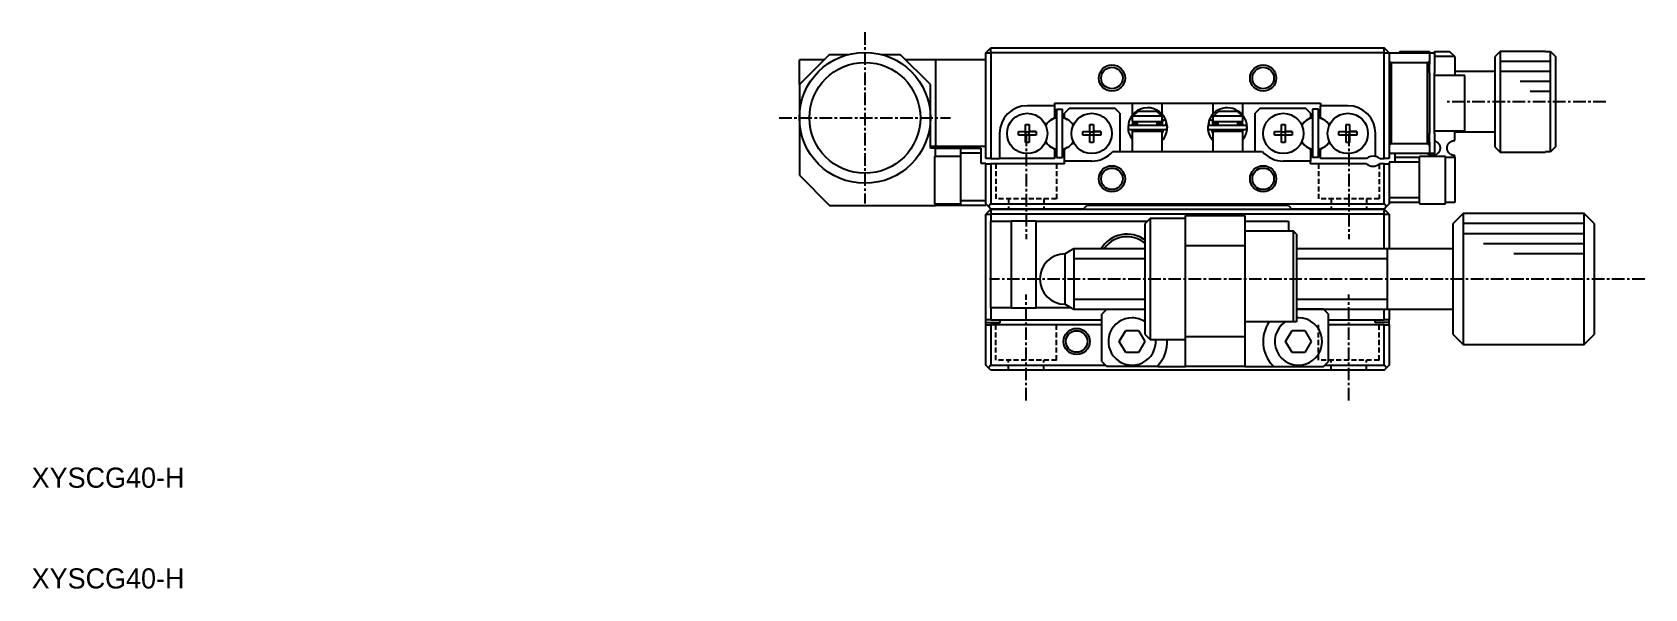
# Model space of a CAD drawing. Extents: x 10 to 345, y 10 to 214.
# Drawn here: x 10.1 to 170, y 10 to 65.2 of the extents above; entities that cross this region are included whole.
import ezdxf

# ---------------------------------------------------------------- set-up
doc = ezdxf.new("R2010")
doc.units = 0
doc.linetypes.add('CENTER', pattern=[2, 1.25, -0.25, 0.25, -0.25])
doc.linetypes.add('DASHED', pattern=[0.75, 0.5, -0.25])
doc.layers.get('0').update_dxf_attribs({"linetype": 'CONTINUOUS'})
doc.layers.add('CENTER', color=1, linetype='CENTER')
doc.styles.get("Standard").update_dxf_attribs({"font": 'FGP教科書体NT-M'})

msp = doc.modelspace()

# ---------------------------------------------------------------- linework, layer by layer
at = {"color": 7, "linetype": 'CONTINUOUS'}
for p, q in [((89.15, 63.02), (86.15, 60.02)), ((86.15, 60.02), (86.15, 62.47)), ((88.6, 62.47), (86.15, 62.47)), ((89.15, 63.02), (91.05, 63.02)), ((94.25, 63.02), (96.15, 63.02)), ((99.15, 60.02), (96.15, 63.02)), ((99.65, 62.47), (96.7, 62.47)), ((99.65, 62.47), (99.65, 53.87)), ((104.65, 62.47), (99.65, 62.47)), ((104.65, 63.17), (105.15, 63.67)), ((104.65, 63.17), (105.15, 63.17)), ((104.65, 52.67), (104.65, 63.17)), ((105.15, 63.17), (105.15, 63.67)), ((105.15, 63.67), (144.15, 63.67)), ((105.15, 63.17), (105.15, 52.67)), ((144.15, 63.17), (105.15, 63.17)), ((144.15, 63.17), (144.15, 63.67)), ((144.65, 63.17), (144.15, 63.67)), ((144.15, 52.67), (144.15, 63.17)), ((144.15, 63.17), (144.65, 63.17)), ((144.65, 63.17), (148.65, 63.17)), ((144.65, 63.17), (144.65, 52.67)), ((145.75, 63.32), (145.6, 63.17)), ((145.75, 63.32), (148.65, 63.32)), ((148.65, 63.32), (148.65, 63.17)), ((148.65, 63.17), (148.65, 62.37)), ((148.65, 63.17), (149.15, 63.17)), ((149.15, 63.32), (150.65, 63.32)), ((149.15, 63.17), (149.15, 63.32)), ((149.15, 63.17), (149.15, 61.17)), ((151.15, 62.82), (149.15, 62.82)), ((151.15, 62.82), (150.65, 63.32)), ((151.15, 62.82), (151.15, 60.92)), ((155.65, 63.32), (155.15, 62.82)), ((155.15, 53.82), (155.15, 62.82)), ((155.65, 63.32), (155.65, 53.32)), ((160.15, 63.32), (155.65, 63.32)), ((160.15, 63.32), (160.15, 63.3)), ((160.15, 63.3), (160.65, 63.3)), ((160.65, 53.33), (160.65, 63.3)), ((160.65, 63.3), (161.15, 62.8)), ((161.15, 62.8), (161.15, 53.84)), ((144.65, 62.37), (144.85, 62.17)), ((144.85, 62.17), (144.85, 54.17)), ((148.45, 62.17), (144.85, 62.17)), ((148.45, 62.17), (148.65, 62.37)), ((148.45, 54.17), (148.45, 62.17)), ((148.65, 62.37), (148.65, 62.04)), ((148.65, 62.04), (148.65, 62.37)), ((148.65, 61.17), (148.65, 62.04)), ((148.65, 61.17), (148.65, 55.17)), ((149.15, 55.17), (149.15, 61.17)), ((152.15, 60.92), (149.15, 60.92)), ((155.15, 61.32), (151.15, 61.32)), ((152.15, 55.42), (152.15, 60.92)), ((86.15, 60.02), (86.15, 56.72)), ((99.15, 56.72), (99.15, 60.02)), ((111.45, 57.92), (108.75, 57.92)), ((111.45, 58.17), (137.85, 58.17)), ((111.45, 58.17), (111.45, 57.92)), ((111.45, 57.92), (111.45, 56.72)), ((112.95, 57.67), (112.45, 57.17)), ((112.95, 57.67), (117.45, 57.67)), ((117.95, 57.17), (117.45, 57.67)), ((119.15, 58.17), (119.15, 56.96)), ((122.15, 57.07), (122.15, 58.17)), ((127.15, 58.17), (127.15, 57.07)), ((130.15, 56.96), (130.15, 58.17)), ((131.85, 57.67), (131.35, 57.17)), ((131.85, 57.67), (136.35, 57.67)), ((136.85, 57.17), (136.35, 57.67)), ((137.85, 58.17), (137.85, 57.92)), ((140.55, 57.92), (137.85, 57.92)), ((137.85, 56.72), (137.85, 57.92)), ((86.15, 56.72), (86.15, 51.02)), ((99.15, 53.72), (99.15, 56.72)), ((108.57, 56.05), (108.93, 56.05)), ((108.57, 55.35), (108.57, 56.05)), ((108.93, 56.05), (108.93, 55.35)), ((111.19, 56.57), (111.45, 56.72)), ((111.65, 57.57), (112.25, 57.57)), ((111.65, 57.57), (111.65, 52.77)), ((112.25, 52.77), (112.25, 57.57)), ((112.45, 56.72), (112.45, 57.17)), ((112.45, 56.72), (112.71, 56.57)), ((114.97, 56.05), (115.33, 56.05)), ((114.97, 55.35), (114.97, 56.05)), ((115.33, 56.05), (115.33, 55.35)), ((117.95, 57.17), (117.95, 53.37)), ((118.9, 56.54), (118.88, 56.48)), ((118.91, 56.54), (118.91, 56.55)), ((119.21, 56.87), (119.15, 56.87)), ((119.15, 56.87), (119.15, 56.37)), ((119.15, 56.37), (122.15, 56.37)), ((119.16, 55.97), (119.27, 56.37)), ((119.21, 56.87), (119.74, 57.37)), ((122.1, 56.87), (119.21, 56.87)), ((119.25, 56.32), (119.26, 56.33)), ((119.25, 56.3), (119.25, 56.32)), ((119.25, 56.29), (119.25, 56.3)), ((119.25, 56.27), (119.25, 56.29)), ((119.25, 56.26), (119.25, 56.27)), ((119.25, 56.24), (119.25, 56.26)), ((119.25, 56.23), (119.25, 56.24)), ((119.25, 56.21), (119.25, 56.23)), ((119.26, 56.2), (119.25, 56.21)), ((119.26, 56.36), (119.27, 56.37)), ((119.26, 56.35), (119.26, 56.36)), ((119.26, 56.33), (119.26, 56.35)), ((119.26, 56.19), (119.26, 56.2)), ((119.27, 56.17), (119.26, 56.19)), ((119.27, 56.37), (119.27, 56.38)), ((119.27, 56.17), (119.65, 56.17)), ((119.27, 56.16), (119.27, 56.17)), ((119.28, 56.14), (119.27, 56.16)), ((119.28, 56.13), (119.28, 56.14)), ((119.29, 56.12), (119.28, 56.13)), ((119.3, 56.11), (119.29, 56.12)), ((119.31, 56.09), (119.3, 56.11)), ((119.32, 56.08), (119.31, 56.09)), ((119.33, 56.07), (119.32, 56.08)), ((119.34, 56.06), (119.33, 56.07)), ((119.35, 56.05), (119.34, 56.06)), ((119.36, 56.04), (119.35, 56.05)), ((119.37, 56.03), (119.36, 56.04)), ((119.38, 56.02), (119.37, 56.03)), ((119.4, 56.02), (119.38, 56.02)), ((119.41, 56.01), (119.4, 56.02)), ((119.42, 56), (119.41, 56.01)), ((119.44, 56), (119.42, 56)), ((119.45, 55.99), (119.44, 56)), ((119.46, 55.99), (119.45, 55.99)), ((119.48, 55.98), (119.46, 55.99)), ((119.49, 55.98), (119.48, 55.98)), ((119.51, 55.98), (119.49, 55.98)), ((119.65, 56.37), (119.65, 55.97)), ((119.74, 57.37), (121.57, 57.37)), ((121.57, 57.37), (122.1, 56.87)), ((121.65, 55.97), (121.65, 56.37)), ((121.65, 56.17), (122.13, 56.17)), ((121.91, 55.98), (121.9, 55.98)), ((121.93, 55.99), (121.91, 55.98)), ((121.94, 55.99), (121.93, 55.99)), ((121.95, 55.99), (121.94, 55.99)), ((121.97, 56), (121.95, 55.99)), ((121.98, 56.01), (121.97, 56)), ((121.99, 56.01), (121.98, 56.01)), ((122.01, 56.02), (121.99, 56.01)), ((122.02, 56.03), (122.01, 56.02)), ((122.03, 56.04), (122.02, 56.03)), ((122.04, 56.05), (122.03, 56.04)), ((122.05, 56.06), (122.04, 56.05)), ((122.06, 56.07), (122.05, 56.06)), ((122.07, 56.08), (122.06, 56.07)), ((122.08, 56.09), (122.07, 56.08)), ((122.09, 56.1), (122.08, 56.09)), ((122.1, 56.11), (122.09, 56.1)), ((122.15, 56.87), (122.1, 56.87)), ((122.11, 56.12), (122.1, 56.11)), ((122.12, 56.14), (122.11, 56.12)), ((122.13, 56.16), (122.12, 56.15)), ((122.12, 56.15), (122.12, 56.14)), ((122.13, 56.38), (122.13, 56.37)), ((122.13, 56.37), (122.14, 56.35)), ((122.14, 56.19), (122.13, 56.18)), ((122.13, 56.18), (122.13, 56.16)), ((122.14, 56.35), (122.14, 56.34)), ((122.14, 56.34), (122.14, 56.33)), ((122.14, 56.33), (122.15, 56.31)), ((122.15, 56.24), (122.14, 56.22)), ((122.14, 56.22), (122.14, 56.21)), ((122.14, 56.21), (122.14, 56.19)), ((122.15, 57.07), (122.15, 57.07)), ((122.15, 56.37), (122.15, 56.87)), ((122.25, 56.48), (122.15, 56.42)), ((122.15, 56.41), (122.16, 56.42)), ((122.15, 56.31), (122.15, 56.3)), ((122.15, 56.3), (122.15, 56.28)), ((122.15, 56.28), (122.15, 56.27)), ((122.15, 56.27), (122.15, 56.25)), ((122.15, 56.25), (122.15, 56.24)), ((122.16, 56.42), (122.17, 56.42)), ((122.17, 56.42), (122.18, 56.43)), ((122.18, 56.43), (122.19, 56.44)), ((122.19, 56.44), (122.2, 56.44)), ((122.2, 56.44), (122.22, 56.45)), ((122.22, 56.45), (122.23, 56.46)), ((122.23, 56.46), (122.24, 56.46)), ((122.24, 56.46), (122.26, 56.47)), ((122.49, 56.55), (122.25, 56.48)), ((122.26, 56.47), (122.27, 56.48)), ((122.27, 56.48), (122.29, 56.48)), ((122.29, 56.48), (122.3, 56.49)), ((122.3, 56.49), (122.32, 56.5)), ((122.32, 56.5), (122.34, 56.5)), ((122.34, 56.5), (122.35, 56.51)), ((122.35, 56.51), (122.37, 56.51)), ((122.37, 56.51), (122.38, 56.52)), ((122.38, 56.52), (122.39, 56.52)), ((122.39, 56.52), (122.41, 56.53)), ((122.41, 56.53), (122.42, 56.53)), ((122.42, 56.53), (122.43, 56.53)), ((122.43, 56.53), (122.44, 56.54)), ((122.44, 56.54), (122.45, 56.54)), ((122.45, 56.54), (122.46, 56.54)), ((122.46, 56.54), (122.47, 56.54)), ((122.47, 56.54), (122.48, 56.54)), ((122.48, 56.54), (122.48, 56.54)), ((122.48, 56.54), (122.49, 56.54)), ((122.48, 55.97), (122.49, 55.98)), ((122.49, 56.54), (122.49, 56.54)), ((122.49, 56.54), (122.49, 56.54)), ((122.49, 56.54), (122.49, 56.54)), ((122.5, 56.52), (122.49, 56.54)), ((122.49, 55.98), (122.5, 56.02)), ((122.51, 56.49), (122.5, 56.52)), ((122.5, 56.02), (122.51, 56.05)), ((122.52, 56.46), (122.51, 56.49)), ((122.65, 55.8), (122.51, 56.48)), ((122.51, 56.05), (122.52, 56.08)), ((122.53, 56.42), (122.52, 56.46)), ((122.52, 56.08), (122.53, 56.11)), ((122.54, 56.39), (122.53, 56.42)), ((122.53, 56.11), (122.54, 56.15)), ((122.54, 56.35), (122.54, 56.39)), ((122.55, 56.32), (122.54, 56.35)), ((122.54, 56.18), (122.55, 56.22)), ((122.54, 56.15), (122.54, 56.18)), ((122.55, 56.29), (122.55, 56.32)), ((122.55, 56.25), (122.55, 56.29)), ((122.55, 56.22), (122.55, 56.25)), ((126.79, 56.49), (126.66, 55.8)), ((126.77, 56.41), (126.76, 56.38)), ((126.76, 56.38), (126.76, 56.34)), ((126.76, 56.34), (126.76, 56.31)), ((126.76, 56.31), (126.76, 56.27)), ((126.76, 56.27), (126.76, 56.24)), ((126.76, 56.24), (126.76, 56.2)), ((126.76, 56.2), (126.76, 56.17)), ((126.76, 56.17), (126.77, 56.14)), ((126.78, 56.44), (126.77, 56.41)), ((126.77, 56.14), (126.78, 56.1)), ((126.79, 56.48), (126.78, 56.44)), ((126.78, 56.1), (126.79, 56.07)), ((126.8, 56.51), (126.79, 56.48)), ((126.79, 56.07), (126.8, 56.04)), ((126.81, 56.54), (126.8, 56.51)), ((126.8, 56.04), (126.81, 56)), ((126.82, 56.55), (126.81, 56.54)), ((126.82, 56.54), (126.81, 56.54)), ((126.81, 56.54), (126.81, 56.54)), ((126.81, 56.54), (126.81, 56.54)), ((126.81, 56), (126.82, 55.97)), ((126.82, 56.55), (127.05, 56.48)), ((126.83, 56.54), (126.82, 56.54)), ((126.82, 56.54), (126.82, 56.54)), ((126.84, 56.54), (126.83, 56.54)), ((126.83, 56.54), (126.83, 56.54)), ((126.85, 56.54), (126.84, 56.54)), ((126.86, 56.54), (126.85, 56.54)), ((126.87, 56.53), (126.86, 56.54)), ((126.88, 56.53), (126.87, 56.53)), ((126.9, 56.53), (126.88, 56.53)), ((126.91, 56.52), (126.9, 56.53)), ((126.92, 56.52), (126.91, 56.52)), ((126.94, 56.51), (126.92, 56.52)), ((126.95, 56.51), (126.94, 56.51)), ((126.97, 56.5), (126.95, 56.51)), ((126.98, 56.5), (126.97, 56.5)), ((127, 56.49), (126.98, 56.5)), ((127.01, 56.48), (127, 56.49)), ((127.03, 56.48), (127.01, 56.48)), ((127.04, 56.47), (127.03, 56.48)), ((127.06, 56.46), (127.04, 56.47)), ((127.05, 56.48), (127.15, 56.42)), ((127.07, 56.46), (127.06, 56.46)), ((127.09, 56.45), (127.07, 56.46)), ((127.1, 56.44), (127.09, 56.45)), ((127.11, 56.44), (127.1, 56.44)), ((127.12, 56.43), (127.11, 56.44)), ((127.13, 56.42), (127.12, 56.43)), ((127.14, 56.42), (127.13, 56.42)), ((127.15, 56.41), (127.14, 56.42)), ((127.15, 57.07), (127.15, 57.07)), ((127.21, 56.87), (127.15, 56.87)), ((127.15, 56.87), (127.15, 56.37)), ((127.15, 56.37), (130.15, 56.37)), ((127.16, 56.33), (127.17, 56.35)), ((127.16, 56.32), (127.16, 56.33)), ((127.16, 56.3), (127.16, 56.32)), ((127.16, 56.29), (127.16, 56.3)), ((127.16, 56.27), (127.16, 56.29)), ((127.16, 56.26), (127.16, 56.27)), ((127.16, 56.24), (127.16, 56.26)), ((127.16, 56.23), (127.16, 56.24)), ((127.16, 56.21), (127.16, 56.23)), ((127.16, 56.2), (127.16, 56.21)), ((127.17, 56.19), (127.16, 56.2)), ((127.17, 56.36), (127.18, 56.37)), ((127.17, 56.35), (127.17, 56.36)), ((127.17, 56.17), (127.17, 56.19)), ((127.17, 56.17), (127.65, 56.17)), ((127.18, 56.16), (127.17, 56.17)), ((127.18, 56.38), (127.19, 56.4)), ((127.18, 56.37), (127.18, 56.38)), ((127.18, 56.14), (127.18, 56.16)), ((127.19, 56.13), (127.18, 56.14)), ((127.2, 56.12), (127.19, 56.13)), ((127.21, 56.11), (127.2, 56.12)), ((127.21, 56.87), (127.74, 57.37)), ((130.1, 56.87), (127.21, 56.87)), ((127.21, 56.09), (127.21, 56.11)), ((127.22, 56.08), (127.21, 56.09)), ((127.23, 56.07), (127.22, 56.08)), ((127.24, 56.06), (127.23, 56.07)), ((127.25, 56.05), (127.24, 56.06)), ((127.27, 56.04), (127.25, 56.05)), ((127.28, 56.03), (127.27, 56.04)), ((127.29, 56.02), (127.28, 56.03)), ((127.3, 56.02), (127.29, 56.02)), ((127.31, 56.01), (127.3, 56.02)), ((127.33, 56), (127.31, 56.01)), ((127.34, 56), (127.33, 56)), ((127.36, 55.99), (127.34, 56)), ((127.37, 55.99), (127.36, 55.99)), ((127.38, 55.98), (127.37, 55.99)), ((127.4, 55.98), (127.38, 55.98)), ((127.41, 55.98), (127.4, 55.98)), ((127.65, 56.37), (127.65, 55.97)), ((127.74, 57.37), (129.57, 57.37)), ((129.57, 57.37), (130.1, 56.87)), ((129.65, 55.97), (129.65, 56.37)), ((129.65, 56.17), (130.04, 56.17)), ((129.82, 55.98), (129.8, 55.98)), ((129.83, 55.99), (129.82, 55.98)), ((129.85, 55.99), (129.83, 55.99)), ((129.86, 55.99), (129.85, 55.99)), ((129.87, 56), (129.86, 55.99)), ((129.89, 56.01), (129.87, 56)), ((129.9, 56.01), (129.89, 56.01)), ((129.91, 56.02), (129.9, 56.01)), ((129.93, 56.03), (129.91, 56.02)), ((129.94, 56.04), (129.93, 56.03)), ((129.95, 56.05), (129.94, 56.04)), ((129.96, 56.06), (129.95, 56.05)), ((129.97, 56.07), (129.96, 56.06)), ((129.98, 56.08), (129.97, 56.07)), ((129.99, 56.09), (129.98, 56.08)), ((130, 56.1), (129.99, 56.09)), ((130.01, 56.11), (130, 56.1)), ((130.02, 56.12), (130.01, 56.11)), ((130.03, 56.15), (130.02, 56.14)), ((130.02, 56.14), (130.02, 56.12)), ((130.03, 56.38), (130.04, 56.37)), ((130.04, 56.18), (130.03, 56.16)), ((130.03, 56.16), (130.03, 56.15)), ((130.04, 56.37), (130.14, 55.97)), ((130.04, 56.37), (130.04, 56.35)), ((130.04, 56.35), (130.05, 56.34)), ((130.05, 56.21), (130.04, 56.19)), ((130.04, 56.19), (130.04, 56.18)), ((130.05, 56.34), (130.05, 56.33)), ((130.05, 56.33), (130.05, 56.31)), ((130.05, 56.31), (130.05, 56.3)), ((130.05, 56.3), (130.05, 56.28)), ((130.05, 56.28), (130.05, 56.27)), ((130.05, 56.27), (130.05, 56.25)), ((130.05, 56.25), (130.05, 56.24)), ((130.05, 56.24), (130.05, 56.22)), ((130.05, 56.22), (130.05, 56.21)), ((130.15, 56.87), (130.1, 56.87)), ((130.15, 56.96), (130.15, 56.96)), ((130.15, 56.96), (130.15, 56.96)), ((130.15, 56.37), (130.15, 56.87)), ((130.39, 56.54), (130.39, 56.55)), ((130.42, 56.48), (130.4, 56.54)), ((131.35, 53.37), (131.35, 57.17)), ((133.97, 56.05), (134.33, 56.05)), ((133.97, 55.35), (133.97, 56.05)), ((134.33, 56.05), (134.33, 55.35)), ((136.85, 56.72), (136.59, 56.57)), ((136.85, 57.17), (136.85, 56.72)), ((137.05, 57.57), (137.05, 52.77)), ((137.65, 57.57), (137.05, 57.57)), ((137.65, 52.77), (137.65, 57.57)), ((138.11, 56.57), (137.85, 56.72)), ((140.37, 56.05), (140.73, 56.05)), ((140.37, 55.35), (140.37, 56.05)), ((140.73, 56.05), (140.73, 55.35)), ((106, 55.17), (106, 52.67)), ((107.87, 55.35), (108.57, 55.35)), ((107.87, 54.99), (107.87, 55.35)), ((107.87, 55.35), (108.57, 55.35)), ((108.57, 54.99), (107.87, 54.99)), ((108.58, 55.34), (108.57, 55.35)), ((108.58, 55), (108.57, 54.99)), ((108.57, 54.28), (108.57, 54.99)), ((108.58, 55), (108.58, 55.34)), ((108.58, 55.34), (108.92, 55.34)), ((108.92, 55), (108.58, 55)), ((108.92, 55.34), (108.93, 55.35)), ((108.92, 55.34), (108.92, 55)), ((108.92, 55), (108.93, 54.99)), ((108.93, 55.35), (109.64, 55.35)), ((109.64, 55.35), (108.93, 55.35)), ((108.93, 54.99), (108.93, 54.28)), ((109.64, 54.99), (108.93, 54.99)), ((109.64, 55.35), (109.64, 54.99)), ((114.27, 55.35), (114.97, 55.35)), ((114.27, 54.99), (114.27, 55.35)), ((114.27, 55.35), (114.97, 55.35)), ((114.97, 54.99), (114.27, 54.99)), ((114.98, 55.34), (114.97, 55.35)), ((114.98, 55), (114.97, 54.99)), ((114.97, 54.28), (114.97, 54.99)), ((114.98, 55), (114.98, 55.34)), ((114.98, 55.34), (115.32, 55.34)), ((115.32, 55), (114.98, 55)), ((115.32, 55.34), (115.33, 55.35)), ((115.32, 55.34), (115.32, 55)), ((115.32, 55), (115.33, 54.99)), ((115.33, 55.35), (116.04, 55.35)), ((116.04, 55.35), (115.33, 55.35)), ((115.33, 54.99), (115.33, 54.28)), ((116.04, 54.99), (115.33, 54.99)), ((116.04, 55.35), (116.04, 54.99)), ((122.45, 55.97), (118.95, 55.97)), ((118.95, 55.57), (122.45, 55.57)), ((122.15, 55.37), (119.15, 55.37)), ((119.15, 55.37), (119.15, 53.37)), ((119.2, 55.37), (119.16, 55.57)), ((119.52, 55.98), (119.51, 55.98)), ((119.54, 55.98), (119.52, 55.98)), ((119.55, 55.97), (119.54, 55.98)), ((119.65, 55.57), (119.65, 55.37)), ((121.65, 55.37), (121.65, 55.57)), ((121.87, 55.98), (121.85, 55.97)), ((121.85, 55.97), (121.85, 55.97)), ((121.88, 55.98), (121.87, 55.98)), ((121.9, 55.98), (121.88, 55.98)), ((122.15, 53.37), (122.15, 55.37)), ((122.19, 55.35), (122.15, 55.23)), ((122.24, 55.57), (122.19, 55.35)), ((130.35, 55.97), (126.85, 55.97)), ((126.85, 55.57), (130.35, 55.57)), ((127.12, 55.34), (127.07, 55.57)), ((127.15, 55.23), (127.12, 55.34)), ((130.15, 55.37), (127.15, 55.37)), ((127.15, 55.37), (127.15, 53.37)), ((127.43, 55.98), (127.41, 55.98)), ((127.44, 55.98), (127.43, 55.98)), ((127.46, 55.97), (127.44, 55.98)), ((127.65, 55.57), (127.65, 55.37)), ((129.65, 55.37), (129.65, 55.57)), ((129.76, 55.97), (129.75, 55.97)), ((129.77, 55.98), (129.76, 55.97)), ((129.79, 55.98), (129.77, 55.98)), ((129.8, 55.98), (129.79, 55.98)), ((130.14, 55.57), (130.1, 55.37)), ((130.15, 53.37), (130.15, 55.37)), ((133.27, 55.35), (133.97, 55.35)), ((133.27, 54.99), (133.27, 55.35)), ((133.27, 55.35), (133.97, 55.35)), ((133.97, 54.99), (133.27, 54.99)), ((133.98, 55.34), (133.97, 55.35)), ((133.98, 55), (133.97, 54.99)), ((133.97, 54.28), (133.97, 54.99)), ((133.98, 55), (133.98, 55.34)), ((133.98, 55.34), (134.32, 55.34)), ((134.32, 55), (133.98, 55)), ((134.32, 55.34), (134.33, 55.35)), ((134.32, 55.34), (134.32, 55)), ((134.32, 55), (134.33, 54.99)), ((134.33, 55.35), (135.04, 55.35)), ((135.04, 55.35), (134.33, 55.35)), ((134.33, 54.99), (134.33, 54.28)), ((135.04, 54.99), (134.33, 54.99)), ((135.04, 55.35), (135.04, 54.99)), ((139.67, 55.35), (140.37, 55.35)), ((139.67, 54.99), (139.67, 55.35)), ((139.67, 55.35), (140.37, 55.35)), ((140.37, 54.99), (139.67, 54.99)), ((140.38, 55.34), (140.37, 55.35)), ((140.38, 55), (140.37, 54.99)), ((140.37, 54.28), (140.37, 54.99)), ((140.38, 55), (140.38, 55.34)), ((140.38, 55.34), (140.72, 55.34)), ((140.72, 55), (140.38, 55)), ((140.72, 55.34), (140.73, 55.35)), ((140.72, 55.34), (140.72, 55)), ((140.72, 55), (140.73, 54.99)), ((140.73, 55.35), (141.44, 55.35)), ((141.44, 55.35), (140.73, 55.35)), ((140.73, 54.99), (140.73, 54.28)), ((141.44, 54.99), (140.73, 54.99)), ((141.44, 55.35), (141.44, 54.99)), ((143.3, 52.89), (143.3, 55.17)), ((148.65, 54.3), (148.65, 55.17)), ((149.15, 55.42), (152.15, 55.42)), ((149.15, 55.17), (149.15, 53.17)), ((149.15, 54.44), (149.18, 54.43)), ((149.18, 54.43), (149.21, 54.42)), ((149.21, 54.42), (149.23, 54.41)), ((149.23, 54.41), (149.26, 54.4)), ((149.26, 54.4), (149.29, 54.39)), ((149.29, 54.39), (149.31, 54.38)), ((150.78, 54.37), (150.81, 54.39)), ((150.81, 54.39), (150.84, 54.4)), ((150.84, 54.4), (150.86, 54.41)), ((150.86, 54.41), (150.89, 54.42)), ((150.89, 54.42), (150.92, 54.43)), ((150.92, 54.43), (150.95, 54.44)), ((150.95, 54.44), (150.98, 54.45)), ((150.98, 54.45), (151.02, 54.46)), ((151.02, 54.46), (151.05, 54.46)), ((151.05, 54.46), (151.08, 54.47)), ((151.08, 54.47), (151.12, 54.47)), ((151.12, 54.47), (151.15, 54.47)), ((151.15, 54.47), (151.15, 55.42)), ((151.15, 55.32), (155.15, 55.32)), ((99.65, 53.87), (99.15, 53.87)), ((99.65, 53.72), (99.15, 53.72)), ((99.55, 52.87), (99.55, 48.17)), ((102.15, 52.87), (99.55, 52.87)), ((104.65, 53.87), (99.65, 53.87)), ((99.65, 53.68), (99.65, 53.72)), ((99.65, 53.72), (102.15, 53.72)), ((102.15, 53.68), (99.65, 53.68)), ((99.65, 52.87), (99.65, 53.68)), ((102.15, 53.72), (104.15, 53.72)), ((102.15, 53.22), (102.15, 53.72)), ((104.15, 53.22), (102.15, 53.22)), ((102.15, 48.52), (102.15, 53.22)), ((104.15, 53.72), (104.15, 53.22)), ((104.15, 53.22), (104.15, 52.22)), ((108.93, 54.28), (108.57, 54.28)), ((111.45, 53.62), (111.19, 53.77)), ((111.45, 53.62), (111.45, 52.67)), ((112.71, 53.77), (112.45, 53.62)), ((112.45, 52.42), (112.45, 53.62)), ((115.33, 54.28), (114.97, 54.28)), ((117.23, 53.37), (132.07, 53.37)), ((134.33, 54.28), (133.97, 54.28)), ((136.59, 53.77), (136.85, 53.62)), ((136.85, 53.62), (136.85, 52.42)), ((137.85, 53.62), (138.11, 53.77)), ((137.85, 52.67), (137.85, 53.62)), ((140.73, 54.28), (140.37, 54.28)), ((144.85, 54.17), (144.65, 53.97)), ((148.65, 53.17), (144.65, 53.17)), ((144.85, 54.17), (148.45, 54.17)), ((145.25, 52.82), (145.25, 53.17)), ((145.25, 52.32), (145.25, 52.82)), ((145.25, 52.82), (147.65, 52.82)), ((147.65, 52.87), (147.65, 52.82)), ((150.25, 52.87), (147.65, 52.87)), ((147.65, 52.32), (147.65, 52.82)), ((148.45, 53.16), (148.44, 53.17)), ((148.65, 53.97), (148.45, 54.17)), ((148.49, 53.13), (148.45, 53.16)), ((148.53, 53.1), (148.49, 53.13)), ((148.55, 53.08), (148.53, 53.1)), ((148.58, 53.07), (148.55, 53.08)), ((148.61, 53.05), (148.58, 53.07)), ((148.64, 53.03), (148.61, 53.05)), ((148.68, 53.02), (148.64, 53.03)), ((148.65, 54.3), (148.65, 53.97)), ((148.65, 53.97), (148.65, 54.3)), ((148.65, 53.97), (148.65, 53.17)), ((149.15, 53.17), (148.65, 53.17)), ((148.7, 53.01), (148.68, 53.02)), ((148.72, 53.01), (148.7, 53.01)), ((148.74, 53), (148.72, 53.01)), ((148.76, 52.99), (148.74, 53)), ((148.77, 52.99), (148.76, 52.99)), ((148.79, 52.99), (148.77, 52.99)), ((148.81, 52.98), (148.79, 52.99)), ((148.83, 52.98), (148.81, 52.98)), ((148.85, 52.98), (148.83, 52.98)), ((148.86, 52.97), (148.85, 52.98)), ((148.88, 52.97), (148.86, 52.97)), ((148.89, 52.97), (148.88, 52.97)), ((148.9, 52.97), (148.89, 52.97)), ((148.92, 52.97), (148.9, 52.97)), ((148.93, 52.97), (148.92, 52.97)), ((148.94, 52.97), (148.93, 52.97)), ((148.95, 52.97), (148.94, 52.97)), ((148.96, 52.97), (148.95, 52.97)), ((148.98, 52.97), (148.96, 52.97)), ((148.99, 52.97), (148.98, 52.97)), ((149, 52.97), (148.99, 52.97)), ((149.01, 52.97), (149, 52.97)), ((149.02, 52.97), (149.01, 52.97)), ((149.04, 52.97), (149.02, 52.97)), ((149.05, 52.98), (149.04, 52.97)), ((149.07, 52.98), (149.05, 52.98)), ((149.08, 52.98), (149.07, 52.98)), ((149.09, 52.98), (149.08, 52.98)), ((149.11, 52.98), (149.09, 52.98)), ((149.12, 52.99), (149.11, 52.98)), ((149.14, 52.99), (149.12, 52.99)), ((149.15, 53), (149.14, 52.99)), ((149.18, 53), (149.15, 53)), ((149.2, 53.01), (149.18, 53)), ((149.23, 53.02), (149.2, 53.01)), ((149.24, 53.03), (149.23, 53.02)), ((149.26, 53.04), (149.24, 53.03)), ((149.29, 53.05), (149.26, 53.04)), ((149.32, 53.07), (149.29, 53.05)), ((149.31, 54.38), (149.34, 54.36)), ((149.35, 53.09), (149.32, 53.07)), ((149.34, 54.36), (149.36, 54.34)), ((149.38, 53.1), (149.35, 53.09)), ((149.36, 54.34), (149.39, 54.33)), ((149.42, 53.14), (149.38, 53.1)), ((149.39, 54.33), (149.41, 54.31)), ((149.41, 54.31), (149.43, 54.29)), ((149.46, 53.17), (149.42, 53.14)), ((149.43, 54.29), (149.45, 54.28)), ((149.45, 54.28), (149.47, 54.26)), ((149.5, 53.21), (149.46, 53.17)), ((149.47, 54.26), (149.49, 54.24)), ((149.49, 54.24), (149.51, 54.22)), ((149.53, 53.24), (149.5, 53.21)), ((149.51, 54.22), (149.53, 54.2)), ((149.53, 54.2), (149.55, 54.18)), ((149.56, 53.28), (149.53, 53.24)), ((149.55, 54.18), (149.56, 54.15)), ((149.56, 54.15), (149.58, 54.12)), ((149.59, 53.32), (149.56, 53.28)), ((149.58, 54.12), (149.6, 54.09)), ((149.62, 53.37), (149.59, 53.32)), ((149.6, 54.09), (149.62, 54.06)), ((149.62, 54.06), (149.63, 54.04)), ((149.64, 53.41), (149.62, 53.37)), ((149.63, 54.04), (149.64, 54.01)), ((149.64, 54.01), (149.66, 53.98)), ((149.65, 53.45), (149.64, 53.41)), ((149.67, 53.49), (149.65, 53.45)), ((149.66, 53.98), (149.67, 53.94)), ((149.67, 53.94), (149.68, 53.91)), ((149.68, 53.53), (149.67, 53.49)), ((149.68, 53.91), (149.69, 53.88)), ((149.69, 53.57), (149.68, 53.53)), ((149.69, 53.88), (149.69, 53.84)), ((149.69, 53.84), (149.7, 53.81)), ((149.7, 53.65), (149.69, 53.61)), ((149.69, 53.61), (149.69, 53.57)), ((149.7, 53.81), (149.7, 53.77)), ((149.7, 53.77), (149.7, 53.74)), ((149.7, 53.74), (149.7, 53.7)), ((149.7, 53.7), (149.7, 53.65)), ((150.25, 48.17), (150.25, 52.87)), ((150.25, 52.82), (151.15, 52.82)), ((150.4, 53.78), (150.41, 53.82)), ((150.4, 53.75), (150.4, 53.78)), ((150.4, 53.72), (150.4, 53.75)), ((150.4, 53.69), (150.4, 53.72)), ((150.4, 53.66), (150.4, 53.69)), ((150.41, 53.62), (150.4, 53.66)), ((150.41, 53.82), (150.42, 53.87)), ((150.41, 53.59), (150.41, 53.62)), ((150.42, 53.55), (150.41, 53.59)), ((150.42, 53.87), (150.43, 53.91)), ((150.43, 53.5), (150.42, 53.55)), ((150.43, 53.91), (150.44, 53.94)), ((150.45, 53.45), (150.43, 53.5)), ((150.44, 53.94), (150.45, 53.98)), ((150.45, 53.98), (150.46, 54.01)), ((150.47, 53.41), (150.45, 53.45)), ((150.46, 54.01), (150.47, 54.03)), ((150.47, 54.03), (150.48, 54.06)), ((150.49, 53.36), (150.47, 53.41)), ((150.48, 54.06), (150.5, 54.09)), ((150.52, 53.32), (150.49, 53.36)), ((150.5, 54.09), (150.52, 54.11)), ((150.52, 54.11), (150.53, 54.14)), ((150.54, 53.28), (150.52, 53.32)), ((150.53, 54.14), (150.55, 54.17)), ((150.57, 53.25), (150.54, 53.28)), ((150.55, 54.17), (150.57, 54.19)), ((150.57, 54.19), (150.59, 54.22)), ((150.6, 53.21), (150.57, 53.25)), ((150.59, 54.22), (150.62, 54.24)), ((150.63, 53.18), (150.6, 53.21)), ((150.62, 54.24), (150.64, 54.27)), ((150.67, 53.15), (150.63, 53.18)), ((150.64, 54.27), (150.67, 54.29)), ((150.67, 54.29), (150.69, 54.31)), ((150.7, 53.12), (150.67, 53.15)), ((150.69, 54.31), (150.72, 54.33)), ((150.74, 53.09), (150.7, 53.12)), ((150.72, 54.33), (150.75, 54.35)), ((150.78, 53.07), (150.74, 53.09)), ((150.75, 54.35), (150.77, 54.36)), ((150.77, 54.36), (150.78, 54.37)), ((150.82, 53.05), (150.78, 53.07)), ((150.84, 53.03), (150.82, 53.05)), ((150.87, 53.02), (150.84, 53.03)), ((150.9, 53.01), (150.87, 53.02)), ((150.93, 53), (150.9, 53.01)), ((150.95, 53), (150.93, 53)), ((150.97, 52.99), (150.95, 53)), ((150.98, 52.99), (150.97, 52.99)), ((151, 52.98), (150.98, 52.99)), ((151.02, 52.98), (151, 52.98)), ((151.04, 52.98), (151.02, 52.98)), ((151.06, 52.97), (151.04, 52.98)), ((151.07, 52.97), (151.06, 52.97)), ((151.08, 52.97), (151.07, 52.97)), ((151.09, 52.97), (151.08, 52.97)), ((151.1, 52.97), (151.09, 52.97)), ((151.12, 52.97), (151.1, 52.97)), ((151.13, 52.97), (151.12, 52.97)), ((151.14, 52.97), (151.13, 52.97)), ((151.15, 52.97), (151.14, 52.97)), ((151.15, 52.82), (151.15, 52.97)), ((151.15, 52.82), (151.15, 48.32)), ((155.15, 53.82), (155.65, 53.32)), ((155.65, 53.32), (160.15, 53.32)), ((160.15, 53.33), (160.15, 53.32)), ((160.65, 53.33), (160.15, 53.33)), ((161.15, 53.84), (160.65, 53.33)), ((104.15, 52.22), (104.65, 52.22)), ((105.15, 52.67), (104.65, 52.67)), ((104.65, 52.17), (104.65, 52.22)), ((104.65, 48.17), (104.65, 52.17)), ((104.65, 52.17), (105.15, 52.17)), ((105.15, 52.67), (106, 52.67)), ((105.15, 52.17), (105.15, 48.17)), ((112.45, 52.17), (105.15, 52.17)), ((111.45, 52.67), (106, 52.67)), ((111.65, 52.77), (112.25, 52.77)), ((112.45, 52.17), (112.45, 52.42)), ((115.15, 52.42), (112.45, 52.42)), ((136.85, 52.42), (134.15, 52.42)), ((136.85, 52.17), (136.85, 52.42)), ((142.39, 52.17), (136.85, 52.17)), ((137.65, 52.77), (137.05, 52.77)), ((142.39, 52.67), (137.85, 52.67)), ((143.71, 52.67), (144.15, 52.67)), ((144.15, 52.17), (143.71, 52.17)), ((144.65, 52.67), (144.15, 52.67)), ((144.15, 48.17), (144.15, 52.17)), ((144.15, 52.17), (144.65, 52.17)), ((145.25, 52.32), (144.65, 52.32)), ((144.65, 52.32), (144.65, 52.17)), ((144.65, 52.17), (144.65, 48.17)), ((147.65, 52.32), (145.25, 52.32)), ((147.65, 48.82), (147.65, 52.32)), ((86.15, 51.02), (89.15, 48.02)), ((89.15, 48.02), (99.65, 48.02)), ((99.55, 48.17), (102.15, 48.17)), ((99.65, 48.09), (99.65, 48.17)), ((99.65, 48.09), (102.15, 48.09)), ((99.65, 48.02), (99.65, 48.09)), ((102.15, 48.02), (99.65, 48.02)), ((102.15, 48.52), (104.65, 48.52)), ((102.15, 48.02), (102.15, 48.52)), ((104.65, 48.02), (102.15, 48.02)), ((104.65, 48.17), (104.65, 48.02)), ((104.9, 47.92), (104.65, 48.17)), ((105.15, 48.17), (104.9, 47.92)), ((105.15, 48.17), (144.15, 48.17)), ((114.3, 47.67), (114.65, 48.02)), ((134.65, 48.02), (114.65, 48.02)), ((134.65, 48.02), (135, 47.67)), ((144.4, 47.92), (144.15, 48.17)), ((144.65, 48.17), (144.4, 47.92)), ((144.65, 48.82), (147.65, 48.82)), ((147.65, 48.32), (144.65, 48.32)), ((147.65, 48.32), (147.65, 48.82)), ((147.65, 48.32), (147.65, 48.17)), ((147.65, 48.17), (150.25, 48.17)), ((151.15, 48.32), (150.25, 48.32)), ((105.15, 47.67), (104.65, 47.17)), ((104.65, 36.67), (104.65, 47.17)), ((104.65, 47.17), (105.15, 47.17)), ((105.15, 47.67), (104.9, 47.92)), ((105.15, 47.67), (105.15, 47.17)), ((105.15, 47.67), (144.15, 47.67)), ((114.3, 47.67), (105.15, 47.67)), ((105.15, 47.17), (105.15, 46.47)), ((144.15, 47.17), (105.15, 47.17)), ((105.15, 37.87), (105.15, 46.47)), ((105.15, 46.47), (107.15, 46.47)), ((107.15, 46.47), (107.15, 37.87)), ((109.65, 46.47), (107.15, 46.47)), ((109.65, 37.87), (109.65, 46.47)), ((109.65, 46.47), (120.7, 46.47)), ((120.95, 46.72), (120.45, 46.22)), ((120.95, 46.72), (120.95, 34.72)), ((124.45, 46.72), (120.95, 46.72)), ((124.45, 47.02), (130.35, 47.02)), ((124.45, 44.02), (124.45, 47.02)), ((130.35, 47.02), (130.35, 44.02)), ((130.35, 46.47), (134.65, 46.47)), ((134.65, 46.47), (134.65, 45.47)), ((144.15, 47.67), (135, 47.67)), ((144.4, 47.92), (144.15, 47.67)), ((144.15, 47.17), (144.15, 47.67)), ((144.65, 47.17), (144.15, 47.67)), ((144.15, 43.72), (144.15, 47.17)), ((144.15, 47.17), (144.65, 47.17)), ((144.65, 47.17), (144.65, 43.72)), ((152, 47.22), (151, 46.22)), ((152, 47.22), (152, 40.66)), ((164, 47.22), (152, 47.22)), ((164, 34.22), (164, 47.22)), ((165, 46.22), (164, 47.22)), ((120.45, 35.22), (120.45, 46.22)), ((135.15, 45.47), (130.35, 45.47)), ((135.15, 36.47), (135.15, 45.47)), ((135.45, 45.17), (135.15, 45.47)), ((135.45, 45.17), (135.45, 36.47)), ((151, 40.67), (151, 46.22)), ((165, 46.22), (165, 35.22)), ((112.93, 43.47), (112.5, 43.22)), ((112.5, 40.7), (112.5, 43.22)), ((113.37, 43.72), (112.93, 43.47)), ((113.37, 43.72), (113.37, 40.69)), ((120.45, 43.72), (113.37, 43.72)), ((130.35, 44.02), (124.45, 44.02)), ((124.45, 35.02), (124.45, 44.02)), ((130.35, 44.02), (130.35, 35.02)), ((144.5, 43.72), (135.45, 43.72)), ((144.5, 40.79), (144.5, 43.72)), ((151, 43.72), (144.5, 43.72)), ((144.5, 43.72), (144.5, 43.72)), ((144.51, 43.72), (144.5, 43.72)), ((112.5, 38.22), (112.5, 40.7)), ((113.37, 40.69), (113.37, 37.72)), ((144.5, 40.72), (144.5, 40.79)), ((144.5, 40.62), (144.5, 40.72)), ((144.5, 37.72), (144.5, 40.62)), ((151, 35.22), (151, 40.67)), ((152, 40.66), (152, 34.22)), ((107.15, 37.87), (105.15, 37.87)), ((105.15, 37.87), (105.15, 36.67)), ((107.15, 37.87), (109.65, 37.87)), ((113.11, 37.87), (109.65, 37.87)), ((112.5, 38.22), (112.93, 37.97)), ((112.93, 37.97), (113.37, 37.72)), ((113.37, 37.72), (120.45, 37.72)), ((116.65, 37.72), (116.15, 37.22)), ((116.15, 32.52), (116.15, 37.22)), ((116.65, 37.72), (120.45, 37.72)), ((138.15, 37.72), (135.45, 37.72)), ((135.45, 37.72), (144.5, 37.72)), ((138.65, 37.22), (138.15, 37.72)), ((138.65, 32.52), (138.65, 37.22)), ((144.15, 36.67), (144.15, 37.72)), ((144.5, 37.72), (144.5, 37.72)), ((144.5, 37.72), (151, 37.72)), ((144.5, 37.72), (144.51, 37.72)), ((144.65, 37.72), (144.65, 36.67)), ((105.15, 36.67), (104.65, 36.67)), ((104.65, 36.42), (104.65, 36.67)), ((104.65, 36.42), (106.05, 36.42)), ((104.65, 36.17), (104.65, 36.42)), ((104.65, 32.17), (104.65, 36.17)), ((104.65, 36.17), (105.15, 36.17)), ((105.15, 36.67), (116.15, 36.67)), ((105.15, 36.17), (105.15, 32.17)), ((116.15, 36.17), (105.15, 36.17)), ((106.05, 36.42), (106.05, 36.67)), ((117.88, 34.52), (118.52, 35.62)), ((118.52, 35.62), (119.79, 35.62)), ((119.79, 35.62), (120.42, 34.52)), ((120.45, 35.22), (120.95, 34.72)), ((135.15, 36.47), (130.35, 36.47)), ((134.38, 34.52), (135.02, 35.62)), ((135.02, 35.62), (136.29, 35.62)), ((135.45, 36.47), (135.15, 36.47)), ((136.29, 35.62), (136.92, 34.52)), ((138.65, 36.67), (144.15, 36.67)), ((144.15, 36.17), (138.65, 36.17)), ((143.25, 36.42), (143.25, 36.67)), ((144.65, 36.42), (143.25, 36.42)), ((144.65, 36.67), (144.15, 36.67)), ((144.15, 32.17), (144.15, 36.17)), ((144.15, 36.17), (144.65, 36.17)), ((144.65, 36.42), (144.65, 36.67)), ((144.65, 36.17), (144.65, 36.42)), ((144.65, 36.17), (144.65, 32.17)), ((151, 35.22), (152, 34.22)), ((164, 34.22), (165, 35.22)), ((118.52, 33.42), (117.88, 34.52)), ((120.42, 34.52), (119.79, 33.42)), ((120.95, 34.72), (124.45, 34.72)), ((124.45, 35.02), (130.35, 35.02)), ((124.45, 32.02), (124.45, 35.02)), ((130.35, 35.02), (130.35, 32.02)), ((135.02, 33.42), (134.38, 34.52)), ((136.92, 34.52), (136.29, 33.42)), ((152, 34.22), (164, 34.22)), ((104.9, 31.92), (104.65, 32.17)), ((105.15, 32.17), (104.9, 31.92)), ((105.15, 32.17), (116.5, 32.17)), ((116.15, 32.52), (116.65, 32.02)), ((121.7, 32.02), (116.65, 32.02)), ((119.79, 33.42), (118.52, 33.42)), ((121.67, 32.09), (121.7, 32.02)), ((121.7, 32.02), (124.45, 32.02)), ((130.35, 32.02), (124.45, 32.02)), ((130.35, 32.02), (133.1, 32.02)), ((133.1, 32.02), (133.13, 32.09)), ((133.1, 32.02), (138.15, 32.02)), ((136.29, 33.42), (135.02, 33.42)), ((138.15, 32.02), (138.65, 32.52)), ((138.3, 32.17), (144.15, 32.17)), ((144.4, 31.92), (144.15, 32.17)), ((144.65, 32.17), (144.4, 31.92)), ((105.15, 31.67), (104.9, 31.92)), ((144.15, 31.67), (105.15, 31.67)), ((144.15, 31.67), (144.4, 31.92))]:
    msp.add_line(p, q, dxfattribs=at)
at = {"color": 3, "linetype": 'CONTINUOUS'}
for p, q in [((160.65, 62.32), (155.65, 62.32)), ((160.65, 61.32), (155.65, 61.32)), ((160.65, 60.32), (157.65, 60.32)), ((160.65, 59.32), (158.65, 59.32)), ((164, 46.22), (152, 46.22)), ((164, 45.22), (152, 45.22)), ((164, 44.22), (154, 44.22)), ((164, 43.22), (157, 43.22)), ((120.45, 42.72), (113.37, 42.72)), ((144.5, 42.72), (135.45, 42.72)), ((113.37, 38.72), (120.45, 38.72)), ((135.45, 38.72), (144.5, 38.72))]:
    msp.add_line(p, q, dxfattribs=at)
at = {"color": 3, "linetype": 'DASHED'}
for p, q in [((105.65, 52.17), (105.65, 48.67)), ((111.65, 52.17), (111.65, 48.67)), ((137.65, 52.17), (137.65, 48.67)), ((143.65, 52.12), (143.65, 48.67)), ((111.65, 48.67), (105.65, 48.67)), ((106.9, 48.67), (106.9, 47.67)), ((110.4, 48.67), (110.4, 47.67)), ((143.65, 48.67), (137.65, 48.67)), ((138.9, 48.67), (138.9, 47.67)), ((142.4, 48.67), (142.4, 47.67)), ((105.65, 32.67), (105.65, 36.17)), ((111.65, 32.67), (111.65, 36.17)), ((137.65, 32.67), (137.65, 36.17)), ((143.65, 32.67), (143.65, 36.17)), ((111.65, 32.67), (105.65, 32.67)), ((106.9, 31.67), (106.9, 32.67)), ((110.4, 31.67), (110.4, 32.67)), ((143.65, 32.67), (137.65, 32.67)), ((138.9, 31.67), (138.9, 32.67)), ((142.4, 31.67), (142.4, 32.67))]:
    msp.add_line(p, q, dxfattribs=at)
at = {"color": 7, "linetype": 'CONTINUOUS'}
for centre, radius in [((92.65, 56.72), 6.5), ((92.65, 56.72), 5.5), ((117.15, 60.67), 1.07), ((132.15, 60.67), 1.07), ((108.75, 55.17), 2), ((115.15, 55.17), 2), ((134.15, 55.17), 2), ((140.55, 55.17), 2), ((117.15, 50.67), 1.07), ((132.15, 50.67), 1.07), ((113.65, 34.52), 1.3), ((113.65, 34.52), 1.07)]:
    msp.add_circle(centre, radius, dxfattribs=at)
at = {"color": 3, "linetype": 'CONTINUOUS'}
for centre in [(117.15, 60.67), (132.15, 60.67), (117.15, 50.67), (132.15, 50.67)]:
    msp.add_circle(centre, 1.3, dxfattribs=at)
at = {"color": 7, "linetype": 'CONTINUOUS'}
for centre, radius, start, end in [((108.75, 55.17), 2.75, 90, 180), ((120.7, 55.77), 1.95, 23.0706, 179.1971), ((128.6, 55.77), 1.95, 35.5274, 156.9417), ((140.55, 55.17), 2.75, 0, 90), ((112.07, 55.05), 1.75, 120, 148.1185), ((111.95, 55.17), 1.59, 134.9998, 149.5668), ((111.95, 55.17), 1.59, 100.8931, 134.9998), ((111.95, 55.17), 1.59, 44.9998, 79.107), ((111.84, 55.05), 1.75, 31.8815, 60), ((111.95, 55.17), 1.59, 30.4333, 44.9998), ((128.6, 55.77), 1.95, 0.8079, 35.4688), ((137.47, 55.05), 1.75, 120, 148.1185), ((137.35, 55.17), 1.59, 135.0002, 149.5667), ((137.35, 55.17), 1.59, 100.893, 135.0002), ((137.35, 55.17), 1.59, 45.0002, 79.1069), ((137.24, 55.05), 1.75, 31.8815, 60), ((137.35, 55.17), 1.59, 30.4332, 45.0002), ((118.95, 55.77), 0.2, 90, 270), ((120.69, 55.77), 1.94, 180.7056, 217.4867), ((120.69, 55.78), 1.95, 318.2758, 359.1502), ((122.45, 55.77), 0.2, 270, 90), ((126.85, 55.77), 0.2, 90, 270), ((128.61, 55.78), 1.95, 180.8431, 221.7319), ((128.61, 55.77), 1.95, 322.5338, 359.1806), ((130.35, 55.77), 0.2, 270, 90), ((112.07, 55.28), 1.75, 211.8815, 240), ((111.95, 55.17), 1.59, 210.4332, 225.0002), ((111.95, 55.17), 1.59, 225.0002, 259.1069), ((111.95, 55.17), 1.59, 280.893, 315.0002), ((111.84, 55.28), 1.75, 300, 328.1185), ((111.95, 55.17), 1.59, 315.0002, 329.5667), ((115.15, 55.17), 2.75, 270, 319.1148), ((134.15, 55.17), 2.75, 220.8852, 270), ((137.47, 55.28), 1.75, 211.8815, 240), ((137.35, 55.17), 1.59, 210.4333, 224.9998), ((137.35, 55.17), 1.59, 224.9998, 259.107), ((137.35, 55.17), 1.59, 280.8931, 314.9998), ((137.24, 55.28), 1.75, 300, 328.1185), ((137.35, 55.17), 1.59, 314.9998, 329.5668), ((143.05, 51.92), 1, 75.5225, 131.4096), ((143.05, 51.92), 1, 48.5904, 75.5225), ((143.05, 52.92), 1, 228.5904, 311.4096), ((118.65, 42.17), 3, 53.1301, 148.8911), ((118.65, 42.17), 2.75, 90, 145.6923), ((118.65, 42.17), 2.75, 49.1148, 90), ((112.5, 40.72), 2.5, 90, 270), ((119.15, 34.52), 2.35, 90, 4.8821), ((119.15, 34.52), 2.35, 56.4138, 90), ((135.65, 34.52), 2.35, 123.9231, 90), ((135.65, 34.52), 2.35, 90, 94.8821), ((135.65, 34.52), 3.5, 146.1416, 223.989), ((119.15, 34.52), 3.5, 316.011, 3.2758)]:
    msp.add_arc(centre, radius, start, end, dxfattribs=at)
at = {"layer": 'CENTER', "color": 1, "linetype": 'CENTER'}
for p, q in [((92.65, 65.22), (92.65, 48.22)), ((166.15, 58.32), (150.15, 58.32)), ((84.15, 56.72), (101.15, 56.72)), ((108.65, 55.17), (108.65, 44.67)), ((140.65, 55.17), (140.65, 44.67)), ((170, 40.72), (105, 40.72)), ((108.65, 28.67), (108.65, 39.17)), ((140.65, 28.67), (140.65, 39.17))]:
    msp.add_line(p, q, dxfattribs=at)

# ---------------------------------------------------------------- texts
at = {"color": 7, "linetype": 'CONTINUOUS'}
for p in [(10, 20), (10, 10)]:
    msp.add_text('XYSCG40-H', height=2, dxfattribs=at).set_placement(p)

doc.saveas('drawing.dxf')
